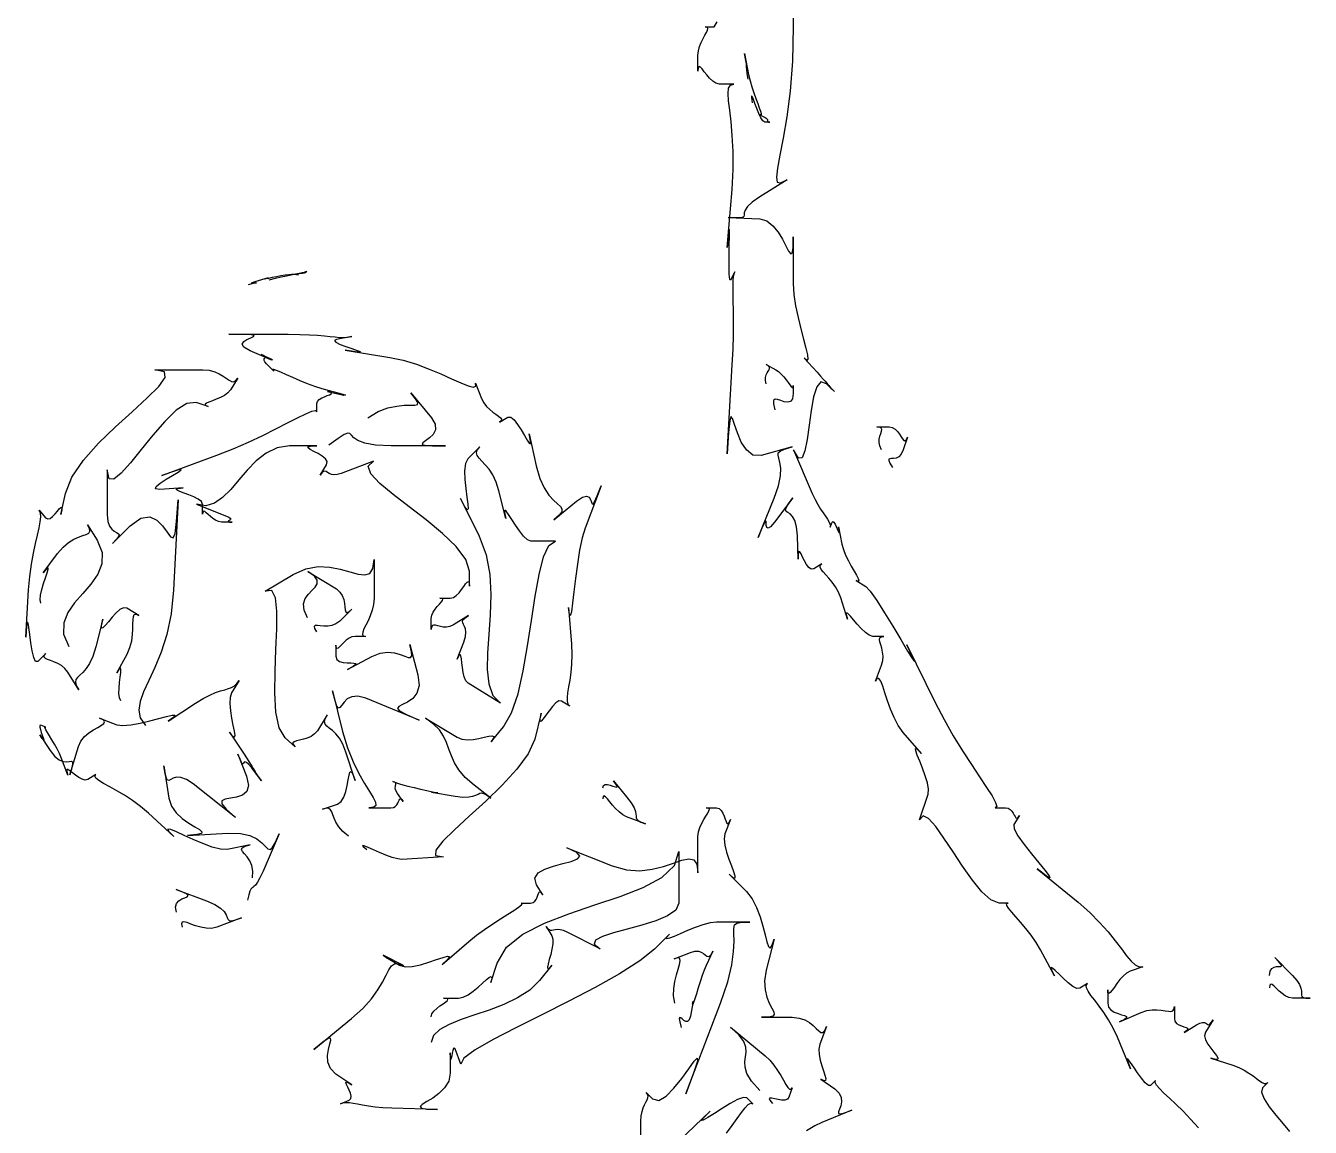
# Model space of a CAD drawing. Extents: x 20 to 243, y 20 to 241.
# Drawn here: x 20 to 87.4, y 72.2 to 130.1 of the extents above; entities that cross this region are included whole.
import ezdxf

# ---------------------------------------------------------------- set-up
doc = ezdxf.new("R2010")
doc.units = 0

msp = doc.modelspace()

# ---------------------------------------------------------------- linework, layer by layer
for points in [[(60.282, 136.816), (60.282, 130.006), (60.234, 128.207), (60.111, 126.636), (59.943, 125.29), (59.757, 124.167), (59.585, 123.265), (59.456, 122.581), (59.399, 122.112), (59.444, 121.856), (59.62, 121.81), (59.958, 121.972), (58.532, 121.089), (58.125, 120.806), (57.879, 120.573), (57.752, 120.385), (57.705, 120.238), (57.699, 120.129), (57.692, 120.053), (57.645, 120.007), (57.519, 119.986), (57.272, 119.985), (56.865, 120.002), (58.532, 119.923), (58.896, 119.815), (59.212, 119.566), (59.482, 119.229), (59.709, 118.859), (59.894, 118.51), (60.04, 118.236), (60.149, 118.093), (60.225, 118.133), (60.268, 118.412), (60.282, 118.983), (60.282, 116.53), (60.316, 115.958), (60.407, 115.352), (60.533, 114.74), (60.678, 114.151), (60.821, 113.61), (60.944, 113.146), (61.026, 112.787), (61.05, 112.56), (60.996, 112.492), (60.845, 112.612), (61.532, 111.87), (61.714, 111.672), (61.851, 111.518), (61.954, 111.4), (62.031, 111.309), (62.091, 111.236), (62.143, 111.174), (62.195, 111.113), (62.257, 111.045), (62.337, 110.962), (62.445, 110.854), (62.032, 111.263), (61.735, 111.377), (61.511, 111.114), (61.344, 110.576), (61.216, 109.868), (61.109, 109.091), (61.008, 108.349), (60.893, 107.746), (60.749, 107.383), (60.557, 107.363), (60.3, 107.791), (61.282, 105.506), (61.426, 105.196), (61.571, 104.925), (61.713, 104.69), (61.846, 104.485), (61.967, 104.309), (62.071, 104.158), (62.153, 104.028), (62.209, 103.916), (62.234, 103.818), (62.223, 103.731), (62.322, 104.006), (62.361, 104.041), (62.412, 103.999), (62.472, 103.903), (62.534, 103.777), (62.593, 103.646), (62.643, 103.534), (62.68, 103.465), (62.697, 103.464), (62.69, 103.555), (62.652, 103.762), (62.834, 102.852), (62.913, 102.568), (63.031, 102.273), (63.173, 101.977), (63.324, 101.694), (63.469, 101.435), (63.593, 101.212), (63.682, 101.039), (63.72, 100.928), (63.692, 100.89), (63.583, 100.938), (64.096, 100.621), (64.321, 100.376), (64.659, 99.89), (65.067, 99.247), (65.501, 98.533), (65.919, 97.834), (66.277, 97.235), (66.532, 96.823), (66.64, 96.683), (66.558, 96.901), (66.244, 97.561), (67.729, 94.525), (68.192, 93.633), (68.678, 92.786), (69.165, 91.995), (69.633, 91.271), (70.061, 90.627), (70.428, 90.075), (70.713, 89.625), (70.896, 89.289), (70.956, 89.079), (70.873, 89.006), (71.415, 89.006), (71.559, 88.982), (71.671, 88.918), (71.757, 88.829), (71.823, 88.727), (71.876, 88.626), (71.921, 88.54), (71.965, 88.481), (72.015, 88.465), (72.076, 88.503), (72.155, 88.609), (71.855, 88.125), (71.875, 87.894), (72.074, 87.528), (72.394, 87.077), (72.777, 86.592), (73.162, 86.123), (73.492, 85.722), (73.707, 85.439), (73.748, 85.324), (73.557, 85.429), (73.075, 85.805), (75.233, 84.046), (75.839, 83.514), (76.359, 82.99), (76.802, 82.488), (77.179, 82.02), (77.5, 81.6), (77.775, 81.241), (78.015, 80.954), (78.23, 80.754), (78.431, 80.652), (78.627, 80.662), (77.968, 80.428), (77.777, 80.325), (77.594, 80.17), (77.424, 79.983), (77.269, 79.783), (77.131, 79.591), (77.012, 79.426), (76.915, 79.309), (76.843, 79.26), (76.798, 79.298), (76.782, 79.444), (76.782, 78.756), (76.83, 78.545), (76.955, 78.389), (77.129, 78.278), (77.326, 78.199), (77.515, 78.142), (77.671, 78.094), (77.765, 78.044), (77.77, 77.982), (77.657, 77.894), (77.399, 77.77), (78.532, 78.256), (78.833, 78.356), (79.112, 78.4), (79.367, 78.402), (79.596, 78.379), (79.796, 78.347), (79.965, 78.319), (80.1, 78.313), (80.2, 78.343), (80.261, 78.425), (80.282, 78.575), (80.282, 77.947), (80.314, 77.795), (80.397, 77.684), (80.514, 77.605), (80.648, 77.549), (80.78, 77.507), (80.893, 77.471), (80.969, 77.431), (80.991, 77.381), (80.941, 77.309), (80.802, 77.209), (81.437, 77.602), (81.618, 77.695), (81.754, 77.732), (81.856, 77.727), (81.93, 77.697), (81.987, 77.657), (82.035, 77.624), (82.084, 77.614), (82.142, 77.642), (82.218, 77.725), (82.321, 77.878), (81.922, 77.233), (81.871, 77.039), (81.918, 76.824), (82.035, 76.601), (82.188, 76.383), (82.349, 76.181), (82.486, 76.008), (82.569, 75.877), (82.568, 75.799), (82.45, 75.787), (82.187, 75.854), (83.343, 75.487), (83.666, 75.365), (83.949, 75.225), (84.195, 75.076), (84.408, 74.928), (84.591, 74.791), (84.749, 74.673), (84.884, 74.584), (85.002, 74.533), (85.104, 74.531), (85.195, 74.586), (84.905, 74.296), (84.856, 74.066), (84.994, 73.726), (85.265, 73.313), (85.613, 72.864), (85.984, 72.417), (86.321, 72.009)], [(81.544, 72.209), (81.135, 72.665), (80.737, 73.075), (80.361, 73.439), (80.022, 73.757), (79.731, 74.03), (79.5, 74.259), (79.343, 74.445), (79.271, 74.587), (79.297, 74.687), (79.032, 74.423), (78.92, 74.428), (78.756, 74.572), (78.56, 74.81), (78.352, 75.096), (78.153, 75.385), (77.983, 75.633), (77.861, 75.793), (77.807, 75.822), (77.843, 75.672), (77.988, 75.301), (77.301, 76.961), (77.078, 77.437), (76.833, 77.868), (76.58, 78.255), (76.331, 78.598), (76.101, 78.898), (75.904, 79.156), (75.754, 79.373), (75.663, 79.548), (75.648, 79.682), (75.72, 79.777), (75.317, 79.527), (75.162, 79.522), (74.954, 79.63), (74.715, 79.816), (74.466, 80.041), (74.23, 80.271), (74.027, 80.467), (73.88, 80.593), (73.81, 80.613), (73.84, 80.488), (73.99, 80.184), (73.264, 81.54), (73.027, 81.939), (72.763, 82.317), (72.487, 82.671), (72.215, 82.994), (71.963, 83.282), (71.747, 83.529), (71.582, 83.73), (71.486, 83.88), (71.473, 83.974), (71.559, 84.006), (71.088, 84.006), (70.657, 84.165), (70.182, 84.59), (69.68, 85.205), (69.168, 85.932), (68.666, 86.696), (68.19, 87.419), (67.757, 88.025), (67.387, 88.436), (67.097, 88.577), (66.903, 88.371), (67.366, 89.724), (67.386, 89.976), (67.325, 90.308), (67.21, 90.687), (67.065, 91.08), (66.916, 91.453), (66.788, 91.772), (66.708, 92.004), (66.701, 92.117), (66.791, 92.076), (67.006, 91.848), (66.057, 92.956), (65.794, 93.324), (65.571, 93.742), (65.383, 94.185), (65.224, 94.625), (65.089, 95.034), (64.974, 95.384), (64.871, 95.649), (64.778, 95.8), (64.687, 95.811), (64.593, 95.654), (64.914, 96.489), (64.979, 96.734), (64.994, 96.967), (64.972, 97.184), (64.928, 97.383), (64.877, 97.56), (64.833, 97.712), (64.812, 97.836), (64.827, 97.928), (64.895, 97.986), (65.028, 98.006), (64.456, 98.006), (64.271, 98.061), (64.065, 98.207), (63.851, 98.411), (63.641, 98.644), (63.446, 98.875), (63.28, 99.072), (63.153, 99.205), (63.077, 99.244), (63.065, 99.156), (63.129, 98.913), (62.777, 100.021), (62.653, 100.333), (62.498, 100.607), (62.327, 100.847), (62.152, 101.055), (61.988, 101.234), (61.847, 101.389), (61.743, 101.521), (61.689, 101.634), (61.699, 101.732), (61.785, 101.817), (61.355, 101.551), (61.226, 101.533), (61.101, 101.619), (60.982, 101.775), (60.872, 101.969), (60.773, 102.166), (60.688, 102.335), (60.619, 102.442), (60.57, 102.455), (60.543, 102.341), (60.541, 102.065), (60.505, 103.286), (60.458, 103.764), (60.365, 104.092), (60.245, 104.304), (60.117, 104.432), (60, 104.509), (59.914, 104.567), (59.877, 104.641), (59.911, 104.761), (60.032, 104.961), (60.262, 105.275), (59.295, 104.006), (59.085, 103.765), (58.957, 103.686), (58.89, 103.723), (58.865, 103.826), (58.86, 103.95), (58.856, 104.044), (58.831, 104.063), (58.766, 103.959), (58.64, 103.683), (58.432, 103.188), (59.284, 105.256), (59.512, 105.915), (59.614, 106.435), (59.625, 106.836), (59.583, 107.136), (59.523, 107.356), (59.482, 107.516), (59.494, 107.636), (59.598, 107.736), (59.828, 107.834), (60.22, 107.952), (58.599, 107.505), (58.164, 107.526), (57.819, 107.791), (57.552, 108.209), (57.351, 108.687), (57.202, 109.131), (57.094, 109.448), (57.013, 109.545), (56.949, 109.33), (56.887, 108.71), (56.816, 107.59), (57.082, 112.255), (57.12, 113.082), (57.139, 113.831), (57.142, 114.504), (57.137, 115.1), (57.128, 115.622), (57.12, 116.07), (57.119, 116.445), (57.13, 116.75), (57.158, 116.984), (57.209, 117.149), (56.996, 116.713), (56.947, 116.737), (56.921, 117.015), (56.912, 117.464), (56.914, 118.001), (56.922, 118.543), (56.928, 119.006), (56.927, 119.308), (56.913, 119.366), (56.878, 119.095), (56.817, 118.414), (57.07, 121.463), (57.127, 122.519), (57.125, 123.463), (57.083, 124.296), (57.017, 125.016), (56.947, 125.625), (56.891, 126.123), (56.865, 126.51), (56.889, 126.786), (56.981, 126.951), (57.158, 127.006), (56.406, 127.006), (56.224, 127.047), (56.052, 127.155), (55.891, 127.308), (55.743, 127.481), (55.612, 127.653), (55.5, 127.8), (55.408, 127.899), (55.34, 127.928), (55.297, 127.863), (55.282, 127.681), (55.282, 128.506), (55.305, 128.749), (55.367, 128.979), (55.453, 129.194), (55.551, 129.39), (55.648, 129.565), (55.732, 129.716), (55.788, 129.838), (55.804, 129.929), (55.767, 129.986), (55.664, 130.006), (56.132, 130.006), (56.287, 130.278)], [(57.918, 127.256), (57.87, 127.565), (57.842, 127.766), (57.828, 127.885), (57.825, 127.949), (57.826, 127.983), (57.827, 128.012), (57.823, 128.063), (57.808, 128.162), (57.777, 128.334), (57.726, 128.606), (57.936, 127.506), (58.011, 127.176), (58.105, 126.851), (58.209, 126.539), (58.314, 126.248), (58.414, 125.986), (58.5, 125.761), (58.563, 125.581), (58.595, 125.455), (58.589, 125.39), (58.535, 125.394), (58.8, 125.256), (58.864, 125.216), (58.902, 125.177), (58.921, 125.141), (58.926, 125.109), (58.925, 125.079), (58.924, 125.054), (58.93, 125.034), (58.95, 125.019), (58.99, 125.009), (59.057, 125.006), (58.782, 125.006), (58.691, 125.068), (58.588, 125.23), (58.48, 125.459), (58.372, 125.719), (58.272, 125.976), (58.186, 126.197), (58.121, 126.346), (58.084, 126.388), (58.081, 126.291), (58.118, 126.019)], [(32.782, 116.731), (33.103, 116.807), (33.404, 116.875), (33.682, 116.935), (33.935, 116.986), (34.159, 117.032), (34.351, 117.07), (34.508, 117.103), (34.628, 117.131), (34.708, 117.155), (34.745, 117.174), (34.699, 117.115), (34.667, 117.097), (34.606, 117.08), (34.526, 117.065), (34.438, 117.051), (34.352, 117.038), (34.279, 117.027), (34.228, 117.018), (34.21, 117.012), (34.236, 117.007), (34.315, 117.006), (33.949, 117.006), (33.807, 116.996), (33.614, 116.968), (33.392, 116.929), (33.16, 116.884), (32.939, 116.84), (32.75, 116.803), (32.613, 116.777), (32.548, 116.77), (32.577, 116.787), (32.72, 116.833), (32.032, 116.622), (31.885, 116.574), (31.837, 116.55), (31.861, 116.545), (31.929, 116.552), (32.012, 116.563), (32.082, 116.573), (32.113, 116.574), (32.075, 116.56), (31.941, 116.524), (31.682, 116.46)], [(36.937, 87.516), (36.64, 87.768), (36.427, 88.014), (36.282, 88.245), (36.186, 88.457), (36.119, 88.642), (36.064, 88.794), (36.001, 88.906), (35.912, 88.973), (35.78, 88.986), (35.584, 88.94), (36.362, 89.199), (36.56, 89.336), (36.704, 89.569), (36.806, 89.861), (36.877, 90.175), (36.929, 90.473), (36.972, 90.719), (37.017, 90.875), (37.076, 90.904), (37.161, 90.768), (37.282, 90.431), (36.805, 91.932), (36.642, 92.35), (36.461, 92.664), (36.275, 92.896), (36.095, 93.064), (35.934, 93.19), (35.803, 93.294), (35.714, 93.394), (35.68, 93.512), (35.711, 93.666), (35.821, 93.878), (35.312, 93.054), (35.164, 92.88), (34.981, 92.753), (34.779, 92.664), (34.572, 92.601), (34.377, 92.554), (34.211, 92.514), (34.088, 92.47), (34.024, 92.412), (34.037, 92.33), (34.141, 92.212), (33.625, 92.672), (33.303, 93.207), (33.131, 94.025), (33.071, 95.039), (33.085, 96.163), (33.134, 97.31), (33.179, 98.395), (33.184, 99.33), (33.109, 100.03), (32.917, 100.408), (32.568, 100.378), (34.032, 101.256), (34.704, 101.555), (35.348, 101.667), (35.954, 101.643), (36.511, 101.536), (37.01, 101.397), (37.441, 101.279), (37.794, 101.232), (38.059, 101.309), (38.225, 101.561), (38.282, 102.041), (38.282, 100.006), (38.255, 99.683), (38.182, 99.376), (38.081, 99.089), (37.965, 98.827), (37.851, 98.594), (37.753, 98.393), (37.687, 98.23), (37.668, 98.108), (37.711, 98.032), (37.832, 98.006), (37.282, 98.006), (37.12, 97.978), (36.967, 97.903), (36.824, 97.798), (36.692, 97.678), (36.576, 97.56), (36.476, 97.458), (36.394, 97.39), (36.333, 97.37), (36.295, 97.415), (36.282, 97.54), (36.282, 96.971), (36.334, 96.798), (36.468, 96.692), (36.655, 96.636), (36.865, 96.614), (37.066, 96.608), (37.229, 96.604), (37.322, 96.583), (37.316, 96.529), (37.18, 96.426), (36.885, 96.258), (38.172, 96.947), (38.608, 97.119), (39.003, 97.172), (39.351, 97.141), (39.65, 97.061), (39.894, 96.969), (40.079, 96.9), (40.203, 96.89), (40.261, 96.976), (40.248, 97.191), (40.162, 97.574), (40.578, 95.982), (40.641, 95.424), (40.532, 95.02), (40.312, 94.738), (40.039, 94.548), (39.773, 94.42), (39.575, 94.321), (39.504, 94.222), (39.619, 94.091), (39.981, 93.898), (40.649, 93.611), (37.846, 94.756), (37.43, 94.865), (37.113, 94.837), (36.878, 94.718), (36.707, 94.553), (36.585, 94.388), (36.493, 94.268), (36.416, 94.238), (36.336, 94.343), (36.236, 94.629), (36.101, 95.141), (36.632, 93.006), (36.886, 92.157), (37.177, 91.425), (37.482, 90.804), (37.777, 90.288), (38.039, 89.869), (38.242, 89.54), (38.364, 89.297), (38.38, 89.131), (38.267, 89.036), (38.001, 89.006), (39.171, 89.006), (39.3, 89.027), (39.397, 89.081), (39.469, 89.157), (39.522, 89.244), (39.563, 89.329), (39.599, 89.403), (39.635, 89.453), (39.679, 89.467), (39.736, 89.434), (39.814, 89.344), (39.513, 89.756), (39.443, 89.87), (39.407, 89.968), (39.395, 90.05), (39.4, 90.119), (39.411, 90.178), (39.421, 90.229), (39.42, 90.273), (39.399, 90.314), (39.35, 90.353), (39.263, 90.394), (39.625, 90.256), (39.793, 90.205), (40.056, 90.139), (40.379, 90.064), (40.725, 89.987), (41.059, 89.914), (41.345, 89.851), (41.548, 89.805), (41.631, 89.783), (41.558, 89.79), (41.295, 89.833), (42.532, 89.622), (42.947, 89.571), (43.254, 89.572), (43.473, 89.608), (43.628, 89.663), (43.739, 89.722), (43.829, 89.769), (43.92, 89.788), (44.033, 89.763), (44.191, 89.679), (44.416, 89.519), (43.532, 90.195), (43.071, 90.6), (42.739, 90.991), (42.505, 91.369), (42.338, 91.735), (42.206, 92.09), (42.079, 92.434), (41.924, 92.767), (41.71, 93.09), (41.406, 93.403), (40.98, 93.706), (42.636, 92.709), (42.892, 92.609), (43.183, 92.58), (43.488, 92.599), (43.789, 92.649), (44.065, 92.709), (44.299, 92.759), (44.471, 92.78), (44.561, 92.751), (44.55, 92.653), (44.42, 92.467), (45.076, 93.258), (45.498, 93.989), (45.838, 94.996), (46.113, 96.195), (46.342, 97.504), (46.545, 98.839), (46.739, 100.118), (46.944, 101.257), (47.177, 102.173), (47.458, 102.784), (47.804, 103.006), (46.518, 103.006), (46.335, 103.079), (46.131, 103.269), (45.917, 103.538), (45.707, 103.844), (45.512, 104.147), (45.345, 104.406), (45.218, 104.581), (45.143, 104.631), (45.133, 104.516), (45.2, 104.196), (44.835, 105.651), (44.687, 106.109), (44.508, 106.48), (44.314, 106.776), (44.12, 107.013), (43.941, 107.203), (43.793, 107.361), (43.692, 107.501), (43.654, 107.636), (43.692, 107.781), (43.825, 107.949), (43.211, 107.335), (43.078, 107.074), (43.029, 106.692), (43.042, 106.239), (43.091, 105.764), (43.154, 105.318), (43.204, 104.949), (43.22, 104.709), (43.175, 104.646), (43.047, 104.81), (42.812, 105.251), (43.804, 103.263), (44.166, 102.291), (44.352, 101.259), (44.407, 100.198), (44.376, 99.137), (44.306, 98.108), (44.239, 97.14), (44.223, 96.264), (44.302, 95.51), (44.52, 94.909), (44.924, 94.491), (43.219, 95.545), (43.099, 95.675), (43.014, 95.873), (42.955, 96.114), (42.917, 96.372), (42.889, 96.62), (42.865, 96.832), (42.837, 96.983), (42.798, 97.046), (42.738, 96.995), (42.651, 96.805), (42.996, 97.702), (43.083, 97.993), (43.106, 98.219), (43.084, 98.393), (43.035, 98.524), (42.979, 98.626), (42.933, 98.71), (42.917, 98.787), (42.949, 98.869), (43.049, 98.967), (43.234, 99.094), (42.452, 98.611), (42.263, 98.523), (42.083, 98.489), (41.916, 98.493), (41.762, 98.52), (41.626, 98.557), (41.509, 98.588), (41.413, 98.6), (41.342, 98.576), (41.297, 98.502), (41.282, 98.365), (41.282, 98.947), (41.31, 99.118), (41.382, 99.281), (41.483, 99.433), (41.599, 99.571), (41.713, 99.695), (41.811, 99.801), (41.877, 99.887), (41.896, 99.952), (41.853, 99.992), (41.732, 100.006), (42.282, 100.006), (42.444, 100.045), (42.597, 100.148), (42.741, 100.293), (42.872, 100.458), (42.988, 100.622), (43.088, 100.761), (43.17, 100.856), (43.231, 100.883), (43.269, 100.821), (43.282, 100.648), (43.282, 101.433), (43.095, 102.05), (42.595, 102.717), (41.873, 103.414), (41.02, 104.117), (40.127, 104.804), (39.285, 105.452), (38.585, 106.039), (38.118, 106.542), (37.974, 106.939), (38.246, 107.206), (36.548, 106.555), (36.343, 106.497), (36.177, 106.487), (36.043, 106.512), (35.934, 106.558), (35.844, 106.61), (35.767, 106.654), (35.695, 106.676), (35.624, 106.663), (35.545, 106.6), (35.453, 106.474), (35.789, 107.018), (35.819, 107.18), (35.729, 107.333), (35.558, 107.475), (35.343, 107.604), (35.122, 107.719), (34.934, 107.817), (34.817, 107.897), (34.809, 107.956), (34.948, 107.993), (35.273, 108.006), (33.841, 108.006), (33.196, 107.902), (32.621, 107.622), (32.102, 107.215), (31.628, 106.73), (31.184, 106.217), (30.758, 105.724), (30.336, 105.302), (29.905, 104.998), (29.452, 104.862), (28.964, 104.943), (30.664, 104.256), (30.736, 104.216), (30.759, 104.177), (30.746, 104.141), (30.711, 104.109), (30.669, 104.079), (30.633, 104.054), (30.617, 104.034), (30.636, 104.019), (30.703, 104.009), (30.832, 104.006), (30.282, 104.006), (30.12, 104.031), (29.967, 104.098), (29.824, 104.192), (29.692, 104.3), (29.576, 104.406), (29.476, 104.496), (29.394, 104.558), (29.333, 104.575), (29.295, 104.535), (29.282, 104.423), (29.282, 104.933), (29.22, 105.079), (29.058, 105.211), (28.829, 105.33), (28.569, 105.436), (28.312, 105.528), (28.091, 105.607), (27.943, 105.674), (27.9, 105.727), (27.997, 105.769), (28.27, 105.798), (27.032, 105.722), (26.812, 105.753), (26.846, 105.871), (27.056, 106.047), (27.369, 106.252), (27.707, 106.457), (27.996, 106.632), (28.16, 106.748), (28.123, 106.777), (27.81, 106.688), (27.145, 106.452), (30.032, 107.514), (30.881, 107.847), (31.687, 108.199), (32.439, 108.555), (33.127, 108.899), (33.74, 109.213), (34.266, 109.483), (34.694, 109.692), (35.013, 109.824), (35.213, 109.864), (35.282, 109.794), (35.282, 110.224), (35.316, 110.342), (35.407, 110.44), (35.533, 110.521), (35.678, 110.589), (35.821, 110.645), (35.944, 110.693), (36.026, 110.737), (36.05, 110.779), (35.996, 110.821), (35.845, 110.869), (36.532, 110.701), (36.673, 110.668), (36.704, 110.666), (36.657, 110.685), (36.564, 110.716), (36.455, 110.75), (36.362, 110.78), (36.317, 110.796), (36.35, 110.789), (36.494, 110.751), (36.78, 110.672), (35.556, 111.01), (35.177, 111.129), (34.785, 111.273), (34.396, 111.431), (34.025, 111.592), (33.686, 111.742), (33.395, 111.871), (33.168, 111.967), (33.019, 112.018), (32.965, 112.011), (33.019, 111.936), (32.639, 112.316), (32.553, 112.415), (32.513, 112.49), (32.507, 112.546), (32.523, 112.587), (32.547, 112.618), (32.568, 112.645), (32.572, 112.673), (32.547, 112.707), (32.481, 112.752), (32.361, 112.813), (32.865, 112.576), (32.959, 112.53), (32.955, 112.526), (32.883, 112.552), (32.772, 112.595), (32.65, 112.643), (32.546, 112.685), (32.489, 112.706), (32.506, 112.697), (32.628, 112.643), (32.882, 112.533), (31.782, 113.006), (31.456, 113.193), (31.367, 113.352), (31.443, 113.487), (31.614, 113.598), (31.809, 113.687), (31.957, 113.756), (31.987, 113.806), (31.83, 113.84), (31.413, 113.859), (30.667, 113.865), (33.782, 113.865), (34.388, 113.858), (34.897, 113.839), (35.322, 113.812), (35.677, 113.781), (35.976, 113.75), (36.233, 113.724), (36.462, 113.706), (36.678, 113.701), (36.894, 113.713), (37.123, 113.745), (36.318, 113.598), (36.199, 113.536), (36.281, 113.446), (36.503, 113.338), (36.802, 113.224), (37.118, 113.115), (37.388, 113.022), (37.55, 112.955), (37.542, 112.926), (37.302, 112.945), (36.768, 113.024), (39.107, 112.65), (39.81, 112.5), (40.503, 112.289), (41.17, 112.041), (41.793, 111.782), (42.354, 111.533), (42.835, 111.321), (43.219, 111.167), (43.489, 111.098), (43.626, 111.136), (43.614, 111.306), (43.925, 110.494), (44.039, 110.269), (44.185, 110.079), (44.349, 109.918), (44.517, 109.783), (44.676, 109.668), (44.813, 109.57), (44.913, 109.482), (44.963, 109.402), (44.949, 109.324), (44.858, 109.244), (45.305, 109.521), (45.455, 109.518), (45.629, 109.375), (45.814, 109.136), (45.998, 108.849), (46.17, 108.558), (46.317, 108.309), (46.428, 108.147), (46.49, 108.12), (46.492, 108.271), (46.421, 108.648), (46.791, 106.967), (46.983, 106.301), (47.214, 105.797), (47.459, 105.427), (47.698, 105.16), (47.906, 104.968), (48.063, 104.822), (48.144, 104.694), (48.128, 104.553), (47.992, 104.371), (47.714, 104.12), (48.904, 105.107), (49.216, 105.317), (49.429, 105.369), (49.565, 105.311), (49.646, 105.192), (49.694, 105.06), (49.731, 104.964), (49.778, 104.953), (49.857, 105.076), (49.99, 105.38), (50.198, 105.915), (49.353, 103.693), (49.2, 103.175), (49.068, 102.523), (48.953, 101.795), (48.855, 101.051), (48.77, 100.348), (48.698, 99.745), (48.635, 99.302), (48.58, 99.077), (48.53, 99.128), (48.484, 99.515), (48.635, 97.6), (48.657, 97.051), (48.643, 96.551), (48.603, 96.101), (48.548, 95.701), (48.49, 95.35), (48.441, 95.049), (48.411, 94.797), (48.413, 94.595), (48.458, 94.441), (48.556, 94.337), (48.125, 94.603), (47.981, 94.613), (47.815, 94.508), (47.64, 94.325), (47.465, 94.101), (47.302, 93.872), (47.162, 93.677), (47.057, 93.552), (46.997, 93.534), (46.994, 93.661), (47.06, 93.968), (46.716, 92.6), (46.378, 91.844), (45.779, 91.03), (45.005, 90.19), (44.142, 89.359), (43.277, 88.569), (42.496, 87.855), (41.884, 87.251), (41.527, 86.788), (41.513, 86.503), (41.926, 86.427), (39.74, 86.293), (39.523, 86.318), (39.236, 86.401), (38.908, 86.522), (38.568, 86.663), (38.245, 86.803), (37.968, 86.922), (37.767, 87.002), (37.67, 87.023), (37.706, 86.965), (37.906, 86.808)], [(25.001, 94.621), (24.922, 94.775), (24.893, 95.005), (24.898, 95.282), (24.925, 95.576), (24.96, 95.858), (24.99, 96.1), (25.001, 96.273), (24.98, 96.347), (24.913, 96.293), (24.788, 96.083), (25.32, 97.077), (25.472, 97.428), (25.564, 97.773), (25.611, 98.102), (25.628, 98.404), (25.63, 98.671), (25.632, 98.89), (25.649, 99.053), (25.696, 99.149), (25.789, 99.167), (25.943, 99.098), (25.314, 99.486), (25.139, 99.511), (24.941, 99.413), (24.735, 99.232), (24.531, 99.006), (24.341, 98.774), (24.179, 98.576), (24.056, 98.451), (23.984, 98.438), (23.976, 98.575), (24.043, 98.902), (23.679, 97.452), (23.523, 96.956), (23.349, 96.583), (23.168, 96.31), (22.993, 96.113), (22.837, 95.967), (22.713, 95.85), (22.633, 95.738), (22.61, 95.606), (22.657, 95.432), (22.786, 95.191), (22.204, 96.132), (22.052, 96.324), (21.872, 96.471), (21.679, 96.583), (21.485, 96.668), (21.303, 96.735), (21.147, 96.792), (21.031, 96.849), (20.967, 96.915), (20.969, 96.998), (21.05, 97.107), (20.633, 96.69), (20.518, 96.692), (20.422, 96.901), (20.341, 97.25), (20.274, 97.673), (20.217, 98.101), (20.169, 98.467), (20.125, 98.704), (20.084, 98.744), (20.044, 98.519), (20, 97.963), (20.153, 100.445), (20.214, 101.154), (20.301, 101.795), (20.404, 102.368), (20.512, 102.875), (20.614, 103.318), (20.703, 103.699), (20.766, 104.019), (20.795, 104.28), (20.779, 104.483), (20.708, 104.63), (21.047, 104.231), (21.158, 104.169), (21.283, 104.202), (21.413, 104.301), (21.542, 104.437), (21.662, 104.582), (21.765, 104.705), (21.843, 104.778), (21.888, 104.772), (21.893, 104.658), (21.851, 104.406), (22.081, 105.506), (22.422, 106.366), (23.035, 107.253), (23.829, 108.141), (24.712, 108.999), (25.594, 109.802), (26.382, 110.522), (26.987, 111.129), (27.316, 111.598), (27.278, 111.899), (26.783, 112.006), (29.299, 112.006), (29.636, 111.977), (29.92, 111.901), (30.159, 111.795), (30.359, 111.674), (30.527, 111.556), (30.671, 111.455), (30.795, 111.39), (30.908, 111.375), (31.016, 111.427), (31.126, 111.563), (30.749, 110.953), (30.613, 110.794), (30.43, 110.66), (30.22, 110.548), (30.002, 110.454), (29.795, 110.375), (29.617, 110.307), (29.488, 110.246), (29.427, 110.19), (29.452, 110.133), (29.582, 110.073), (28.951, 110.283), (28.462, 110.24), (27.9, 109.878), (27.294, 109.292), (26.672, 108.574), (26.065, 107.818), (25.502, 107.117), (25.013, 106.566), (24.626, 106.258), (24.373, 106.285), (24.282, 106.742), (24.282, 104.398), (24.315, 104.042), (24.399, 103.794), (24.516, 103.63), (24.645, 103.528), (24.765, 103.463), (24.858, 103.411), (24.903, 103.35), (24.879, 103.256), (24.768, 103.105), (24.549, 102.873), (25.482, 103.806), (26.044, 104.214), (26.507, 104.279), (26.884, 104.109), (27.184, 103.807), (27.419, 103.48), (27.599, 103.234), (27.736, 103.174), (27.84, 103.405), (27.922, 104.035), (27.993, 105.168), (27.763, 100.436), (27.634, 99.185), (27.403, 98.104), (27.105, 97.173), (26.78, 96.375), (26.462, 95.69), (26.19, 95.101), (26, 94.588), (25.929, 94.135), (26.014, 93.721), (26.293, 93.328)], [(58.861, 111.256), (58.818, 111.444), (58.82, 111.6), (58.853, 111.729), (58.905, 111.835), (58.961, 111.923), (59.009, 111.999), (59.035, 112.068), (59.027, 112.135), (58.971, 112.204), (58.854, 112.281), (59.361, 112.006), (59.51, 111.905), (59.651, 111.774), (59.783, 111.626), (59.904, 111.474), (60.012, 111.329), (60.104, 111.206), (60.179, 111.116), (60.235, 111.071), (60.27, 111.084), (60.282, 111.169), (60.282, 110.756), (60.243, 110.476), (60.138, 110.335), (59.988, 110.297), (59.811, 110.325), (59.629, 110.385), (59.46, 110.439), (59.326, 110.453), (59.244, 110.39), (59.236, 110.215), (59.321, 109.892)], [(37.952, 109.488), (38.499, 109.807), (39.009, 110.001), (39.47, 110.1), (39.868, 110.137), (40.19, 110.142), (40.423, 110.147), (40.555, 110.184), (40.573, 110.283), (40.462, 110.477), (40.211, 110.797), (41.297, 109.488), (41.495, 109.14), (41.501, 108.85), (41.378, 108.613), (41.186, 108.422), (40.987, 108.275), (40.841, 108.165), (40.811, 108.088), (40.957, 108.039), (41.341, 108.014), (42.023, 108.006), (39.182, 108.006), (38.358, 108.046), (37.794, 108.149), (37.432, 108.287), (37.218, 108.436), (37.096, 108.567), (37.01, 108.656), (36.903, 108.675), (36.72, 108.599), (36.406, 108.4), (35.903, 108.053)], [(64.906, 107.805), (64.817, 108.001), (64.784, 108.186), (64.794, 108.359), (64.828, 108.516), (64.872, 108.656), (64.91, 108.775), (64.925, 108.873), (64.9, 108.945), (64.822, 108.99), (64.672, 109.006), (65.306, 109.006), (65.48, 108.973), (65.627, 108.886), (65.75, 108.765), (65.853, 108.626), (65.941, 108.488), (66.016, 108.371), (66.082, 108.291), (66.144, 108.268), (66.205, 108.32), (66.269, 108.466), (66.048, 107.805), (65.941, 107.577), (65.815, 107.439), (65.68, 107.368), (65.549, 107.342), (65.433, 107.338), (65.343, 107.334), (65.292, 107.308), (65.291, 107.237), (65.351, 107.099), (65.484, 106.871)], [(20.797, 99.756), (20.756, 99.928), (20.78, 100.177), (20.849, 100.473), (20.942, 100.786), (21.041, 101.086), (21.126, 101.343), (21.176, 101.527), (21.173, 101.608), (21.096, 101.557), (20.925, 101.342), (21.672, 102.363), (21.959, 102.697), (22.246, 102.937), (22.523, 103.105), (22.778, 103.218), (23.001, 103.297), (23.181, 103.362), (23.306, 103.432), (23.367, 103.526), (23.352, 103.664), (23.25, 103.866), (23.746, 103.065), (24.013, 102.407), (24.001, 101.812), (23.78, 101.267), (23.421, 100.753), (22.993, 100.257), (22.565, 99.762), (22.209, 99.252), (21.994, 98.713), (21.991, 98.127), (22.268, 97.481)], [(34.795, 98.985), (34.612, 99.39), (34.586, 99.721), (34.674, 99.993), (34.833, 100.218), (35.017, 100.413), (35.185, 100.59), (35.292, 100.765), (35.295, 100.951), (35.15, 101.162), (34.814, 101.414), (36.303, 100.493), (36.49, 100.334), (36.614, 100.145), (36.689, 99.942), (36.73, 99.74), (36.752, 99.555), (36.771, 99.403), (36.802, 99.3), (36.859, 99.261), (36.958, 99.302), (37.114, 99.438), (36.482, 98.806), (36.282, 98.657), (36.067, 98.576), (35.851, 98.546), (35.645, 98.548), (35.459, 98.565), (35.307, 98.578), (35.198, 98.57), (35.147, 98.523), (35.162, 98.417), (35.258, 98.237)], [(31.898, 85.329), (31.928, 85.684), (31.874, 85.98), (31.763, 86.225), (31.625, 86.425), (31.487, 86.587), (31.377, 86.718), (31.322, 86.823), (31.353, 86.91), (31.495, 86.985), (31.777, 87.056), (30.571, 86.823), (30.228, 86.831), (29.791, 86.942), (29.3, 87.122), (28.797, 87.338), (28.321, 87.555), (27.913, 87.741), (27.614, 87.863), (27.463, 87.885), (27.503, 87.776), (27.773, 87.5), (26.445, 88.731), (26.033, 89.08), (25.607, 89.389), (25.183, 89.661), (24.778, 89.9), (24.408, 90.106), (24.091, 90.284), (23.843, 90.435), (23.681, 90.562), (23.623, 90.668), (23.684, 90.755), (23.261, 90.493), (23.12, 90.459), (22.958, 90.5), (22.787, 90.592), (22.616, 90.712), (22.457, 90.837), (22.321, 90.944), (22.218, 91.009), (22.159, 91.01), (22.156, 90.924), (22.219, 90.727), (21.887, 91.594), (21.776, 91.853), (21.648, 92.107), (21.512, 92.35), (21.377, 92.576), (21.251, 92.779), (21.143, 92.954), (21.061, 93.093), (21.015, 93.192), (21.013, 93.245), (21.064, 93.245), (20.797, 93.338), (20.746, 93.324), (20.741, 93.241), (20.77, 93.113), (20.819, 92.962), (20.873, 92.81), (20.92, 92.68), (20.944, 92.594), (20.933, 92.576), (20.873, 92.647), (20.749, 92.831), (21.282, 92.006), (21.528, 91.694), (21.756, 91.517), (21.962, 91.439), (22.139, 91.425), (22.284, 91.441), (22.39, 91.451), (22.452, 91.42), (22.464, 91.313), (22.422, 91.096), (22.32, 90.733), (22.767, 92.225), (22.898, 92.509), (23.089, 92.744), (23.316, 92.938), (23.555, 93.096), (23.781, 93.227), (23.971, 93.338), (24.099, 93.434), (24.143, 93.525), (24.078, 93.615), (23.88, 93.714), (24.79, 93.365), (25.105, 93.318), (25.526, 93.353), (26.007, 93.444), (26.507, 93.566), (26.983, 93.695), (27.39, 93.805), (27.686, 93.871), (27.827, 93.869), (27.771, 93.772), (27.474, 93.557), (28.913, 94.5), (29.316, 94.745), (29.665, 94.923), (29.967, 95.05), (30.226, 95.139), (30.448, 95.205), (30.639, 95.262), (30.805, 95.325), (30.95, 95.407), (31.081, 95.523), (31.203, 95.687), (30.805, 95.043), (30.725, 94.799), (30.712, 94.474), (30.745, 94.103), (30.806, 93.717), (30.876, 93.351), (30.936, 93.037), (30.967, 92.809), (30.948, 92.699), (30.862, 92.742), (30.689, 92.97), (31.432, 91.865), (31.625, 91.575), (31.766, 91.356), (31.866, 91.194), (31.937, 91.074), (31.989, 90.981), (32.034, 90.902), (32.083, 90.82), (32.148, 90.721), (32.239, 90.591), (32.368, 90.415), (31.862, 91.096), (31.698, 91.295), (31.583, 91.392), (31.507, 91.415), (31.458, 91.393), (31.426, 91.351), (31.399, 91.319), (31.368, 91.322), (31.321, 91.39), (31.247, 91.55), (31.136, 91.829), (31.581, 90.67), (31.689, 90.178), (31.599, 89.857), (31.372, 89.665), (31.069, 89.561), (30.749, 89.505), (30.473, 89.456), (30.302, 89.372), (30.296, 89.213), (30.514, 88.937), (31.018, 88.504), (28.795, 90.256), (28.432, 90.494), (28.142, 90.599), (27.916, 90.607), (27.744, 90.559), (27.614, 90.491), (27.517, 90.442), (27.443, 90.45), (27.381, 90.554), (27.322, 90.792), (27.254, 91.202), (27.505, 89.506), (27.644, 89.089), (27.896, 88.737), (28.216, 88.444), (28.557, 88.205), (28.874, 88.012), (29.121, 87.861), (29.252, 87.745), (29.222, 87.658), (28.986, 87.595), (28.496, 87.549), (30.601, 87.679), (31.265, 87.663), (31.766, 87.546), (32.134, 87.368), (32.395, 87.167), (32.578, 86.981), (32.711, 86.849), (32.822, 86.81), (32.939, 86.902), (33.09, 87.163), (33.304, 87.632), (32.457, 85.679), (32.292, 85.325), (32.162, 85.092), (32.06, 84.95), (31.98, 84.871), (31.917, 84.828), (31.865, 84.791), (31.818, 84.733), (31.77, 84.625), (31.716, 84.439), (31.649, 84.147)], [(50.282, 90.056), (50.316, 90.184), (50.407, 90.235), (50.533, 90.231), (50.678, 90.193), (50.821, 90.142), (50.944, 90.098), (51.026, 90.083), (51.05, 90.118), (50.996, 90.224), (50.845, 90.422), (51.532, 89.586), (51.776, 89.261), (51.924, 89.007), (52, 88.813), (52.028, 88.668), (52.032, 88.559), (52.036, 88.475), (52.064, 88.405), (52.14, 88.337), (52.288, 88.259), (52.532, 88.161), (51.532, 88.536), (51.33, 88.641), (51.138, 88.789), (50.959, 88.963), (50.795, 89.146), (50.649, 89.321), (50.524, 89.471), (50.422, 89.578), (50.346, 89.627), (50.298, 89.599), (50.282, 89.478)], [(52.282, 71.265), (52.282, 72.556), (52.299, 72.827), (52.344, 73.057), (52.407, 73.249), (52.478, 73.411), (52.549, 73.549), (52.61, 73.667), (52.651, 73.771), (52.662, 73.868), (52.636, 73.962), (52.561, 74.061), (52.901, 73.72), (53.219, 73.636), (53.606, 73.858), (54.022, 74.28), (54.431, 74.796), (54.796, 75.303), (55.079, 75.694), (55.243, 75.863), (55.25, 75.707), (55.062, 75.119), (54.643, 73.993), (56.467, 78.756), (56.84, 79.859), (57.055, 80.752), (57.153, 81.459), (57.176, 82), (57.163, 82.399), (57.157, 82.676), (57.197, 82.853), (57.325, 82.953), (57.581, 82.996), (58.007, 83.006), (56.26, 83.006), (55.924, 82.967), (55.54, 82.864), (55.132, 82.719), (54.726, 82.554), (54.349, 82.391), (54.026, 82.252), (53.782, 82.157), (53.643, 82.13), (53.635, 82.192), (53.783, 82.365), (52.999, 81.58), (52.236, 80.962), (51.169, 80.286), (49.892, 79.574), (48.498, 78.851), (47.078, 78.138), (45.726, 77.458), (44.533, 76.835), (43.594, 76.292), (43, 75.852), (42.843, 75.537), (42.532, 76.352), (42.492, 76.404), (42.453, 76.365), (42.417, 76.263), (42.385, 76.125), (42.355, 75.98), (42.33, 75.856), (42.31, 75.782), (42.295, 75.785), (42.285, 75.894), (42.282, 76.136), (42.282, 75.073), (42.199, 74.655), (41.983, 74.301), (41.686, 74.007), (41.358, 73.767), (41.051, 73.576), (40.815, 73.428), (40.702, 73.317), (40.763, 73.239), (41.049, 73.188), (41.61, 73.159), (39.222, 73.227), (38.75, 73.25), (38.338, 73.289), (37.982, 73.336), (37.674, 73.388), (37.41, 73.438), (37.183, 73.48), (36.987, 73.51), (36.816, 73.522), (36.665, 73.51), (36.527, 73.47), (36.972, 73.66), (37.062, 73.744), (37.078, 73.871), (37.042, 74.024), (36.974, 74.187), (36.897, 74.344), (36.831, 74.478), (36.798, 74.574), (36.819, 74.614), (36.915, 74.583), (37.107, 74.465), (36.282, 75.025), (35.991, 75.317), (35.858, 75.649), (35.839, 75.994), (35.888, 76.322), (35.962, 76.604), (36.014, 76.812), (36, 76.916), (35.876, 76.888), (35.597, 76.698), (35.117, 76.318), (37.099, 77.934), (37.689, 78.469), (38.14, 78.974), (38.477, 79.439), (38.726, 79.855), (38.913, 80.211), (39.064, 80.496), (39.205, 80.7), (39.361, 80.814), (39.56, 80.825), (39.826, 80.726), (38.797, 81.256), (38.755, 81.275), (38.775, 81.258), (38.838, 81.216), (38.926, 81.159), (39.019, 81.1), (39.098, 81.049), (39.145, 81.019), (39.14, 81.019), (39.065, 81.062), (38.901, 81.159), (39.62, 80.735), (39.91, 80.656), (40.288, 80.677), (40.713, 80.768), (41.149, 80.897), (41.558, 81.035), (41.901, 81.15), (42.14, 81.212), (42.239, 81.19), (42.158, 81.054), (41.86, 80.773), (43.257, 81.985), (43.659, 82.311), (44.082, 82.622), (44.508, 82.912), (44.919, 83.176), (45.294, 83.412), (45.616, 83.615), (45.866, 83.78), (46.025, 83.903), (46.075, 83.979), (45.996, 84.006), (46.494, 84.006), (46.624, 84.032), (46.721, 84.101), (46.791, 84.197), (46.842, 84.307), (46.881, 84.416), (46.914, 84.509), (46.949, 84.572), (46.993, 84.59), (47.053, 84.548), (47.136, 84.433), (46.813, 84.956), (46.72, 85.311), (46.888, 85.583), (47.24, 85.789), (47.699, 85.947), (48.189, 86.076), (48.633, 86.194), (48.953, 86.317), (49.073, 86.465), (48.916, 86.656), (48.405, 86.906), (50.782, 85.951), (51.53, 85.742), (52.233, 85.702), (52.883, 85.781), (53.472, 85.931), (53.992, 86.103), (54.436, 86.248), (54.794, 86.319), (55.06, 86.265), (55.225, 86.039), (55.282, 85.591), (55.282, 87.506), (55.309, 87.749), (55.379, 87.979), (55.477, 88.194), (55.589, 88.39), (55.7, 88.565), (55.795, 88.716), (55.859, 88.838), (55.877, 88.929), (55.835, 88.986), (55.718, 89.006), (56.251, 89.006), (56.393, 88.968), (56.504, 88.87), (56.589, 88.73), (56.655, 88.572), (56.708, 88.415), (56.753, 88.28), (56.798, 88.19), (56.846, 88.164), (56.906, 88.223), (56.983, 88.389), (56.693, 87.635), (56.654, 87.368), (56.693, 87.038), (56.786, 86.673), (56.908, 86.301), (57.037, 85.951), (57.147, 85.652), (57.213, 85.43), (57.213, 85.315), (57.121, 85.335), (56.913, 85.518), (57.826, 84.605), (58.122, 84.225), (58.358, 83.768), (58.545, 83.274), (58.691, 82.783), (58.807, 82.334), (58.903, 81.967), (58.988, 81.721), (59.071, 81.637), (59.163, 81.753), (59.274, 82.11), (58.864, 80.476), (58.778, 79.92), (58.8, 79.449), (58.894, 79.058), (59.025, 78.74), (59.157, 78.489), (59.256, 78.298), (59.287, 78.16), (59.214, 78.07), (59.003, 78.021), (58.617, 78.006), (60.232, 78.006), (60.589, 77.967), (60.884, 77.867), (61.127, 77.726), (61.325, 77.568), (61.487, 77.415), (61.62, 77.29), (61.733, 77.216), (61.834, 77.214), (61.931, 77.307), (62.032, 77.518), (61.677, 76.594), (61.626, 76.34), (61.638, 76.055), (61.695, 75.758), (61.777, 75.465), (61.865, 75.194), (61.941, 74.961), (61.984, 74.784), (61.976, 74.68), (61.898, 74.667), (61.731, 74.761), (62.459, 74.248), (62.694, 74.022), (62.8, 73.789), (62.813, 73.562), (62.77, 73.353), (62.706, 73.174), (62.658, 73.036), (62.663, 72.951), (62.756, 72.932), (62.973, 72.99), (63.351, 73.137), (61.782, 72.485), (61.412, 72.301), (60.982, 72.042)], [(41.282, 78.027), (41.321, 78.186), (41.425, 78.336), (41.57, 78.476), (41.736, 78.604), (41.9, 78.719), (42.04, 78.817), (42.135, 78.896), (42.162, 78.956), (42.1, 78.993), (41.927, 79.006), (42.715, 79.006), (42.962, 79.057), (43.225, 79.19), (43.49, 79.378), (43.745, 79.592), (43.979, 79.803), (44.18, 79.984), (44.336, 80.106), (44.434, 80.142), (44.463, 80.061), (44.411, 79.838), (44.734, 80.854), (45.234, 81.68), (46.095, 82.364), (47.219, 82.941), (48.509, 83.443), (49.868, 83.902), (51.197, 84.352), (52.401, 84.825), (53.381, 85.354), (54.041, 85.972), (54.282, 86.712), (54.282, 84.006), (54.12, 83.639), (53.686, 83.329), (53.063, 83.065), (52.329, 82.836), (51.567, 82.631), (50.856, 82.439), (50.277, 82.251), (49.911, 82.054), (49.839, 81.838), (50.14, 81.592), (48.423, 82.472), (48.218, 82.561), (48.048, 82.604), (47.909, 82.615), (47.793, 82.604), (47.697, 82.585), (47.614, 82.569), (47.539, 82.567), (47.467, 82.593), (47.392, 82.658), (47.308, 82.773), (47.607, 82.29), (47.662, 82.107), (47.66, 81.866), (47.618, 81.59), (47.552, 81.305), (47.48, 81.034), (47.418, 80.801), (47.384, 80.632), (47.395, 80.551), (47.467, 80.581), (47.617, 80.748), (46.966, 79.938), (46.449, 79.438), (45.809, 79.024), (45.088, 78.68), (44.328, 78.388), (43.571, 78.128), (42.858, 77.883), (42.231, 77.635), (41.732, 77.365), (41.401, 77.056), (41.282, 76.689)], [(27.916, 83.518), (27.861, 83.789), (27.913, 83.987), (28.037, 84.125), (28.196, 84.22), (28.356, 84.286), (28.48, 84.338), (28.532, 84.392), (28.478, 84.462), (28.28, 84.563), (27.905, 84.711), (29.494, 84.124), (29.932, 83.929), (30.226, 83.737), (30.41, 83.554), (30.514, 83.39), (30.573, 83.252), (30.619, 83.148), (30.685, 83.087), (30.802, 83.076), (31.005, 83.123), (31.325, 83.236), (30.025, 82.738), (29.75, 82.676), (29.466, 82.681), (29.184, 82.734), (28.917, 82.814), (28.674, 82.902), (28.466, 82.976), (28.306, 83.016), (28.203, 83.003), (28.17, 82.916), (28.216, 82.735)], [(54.061, 78.745), (53.999, 79.14), (54.008, 79.526), (54.065, 79.893), (54.15, 80.231), (54.24, 80.53), (54.315, 80.78), (54.353, 80.97), (54.333, 81.091), (54.234, 81.131), (54.034, 81.081), (54.893, 81.41), (55.122, 81.471), (55.307, 81.47), (55.453, 81.426), (55.57, 81.357), (55.664, 81.283), (55.743, 81.221), (55.815, 81.19), (55.887, 81.209), (55.966, 81.296), (56.06, 81.47), (55.712, 80.725), (55.612, 80.488), (55.506, 80.197), (55.398, 79.875), (55.293, 79.548), (55.196, 79.24), (55.113, 78.977), (55.05, 78.781), (55.01, 78.68), (55, 78.696), (55.024, 78.855), (54.88, 78.06), (54.819, 77.867), (54.737, 77.788), (54.643, 77.792), (54.545, 77.846), (54.453, 77.919), (54.376, 77.979), (54.322, 77.996), (54.301, 77.938), (54.322, 77.773), (54.394, 77.47)], [(85.282, 80.206), (85.315, 80.434), (85.399, 80.572), (85.516, 80.643), (85.645, 80.669), (85.765, 80.673), (85.858, 80.676), (85.903, 80.703), (85.879, 80.774), (85.768, 80.912), (85.549, 81.139), (86.482, 80.206), (86.71, 79.946), (86.848, 79.723), (86.919, 79.535), (86.945, 79.38), (86.949, 79.256), (86.952, 79.16), (86.979, 79.089), (87.05, 79.041), (87.188, 79.014), (87.415, 79.006), (86.482, 79.006), (86.288, 79.039), (86.104, 79.126), (85.932, 79.247), (85.775, 79.386), (85.635, 79.524), (85.514, 79.641), (85.417, 79.72), (85.343, 79.743), (85.298, 79.691), (85.282, 79.546)], [(58.52, 74.169), (58.093, 74.653), (57.852, 75.053), (57.749, 75.386), (57.738, 75.672), (57.772, 75.93), (57.804, 76.181), (57.789, 76.443), (57.68, 76.736), (57.429, 77.08), (56.991, 77.492), (58.815, 75.978), (59.055, 75.748), (59.269, 75.489), (59.459, 75.216), (59.626, 74.947), (59.771, 74.697), (59.895, 74.483), (60.001, 74.32), (60.088, 74.226), (60.16, 74.216), (60.216, 74.307), (60.053, 73.818), (59.971, 73.709), (59.836, 73.662), (59.668, 73.66), (59.486, 73.687), (59.31, 73.725), (59.159, 73.758), (59.053, 73.767), (59.012, 73.737), (59.054, 73.649), (59.2, 73.488)], [(56.778, 71.916), (57.079, 72.323), (57.341, 72.693), (57.565, 73.01), (57.756, 73.26), (57.916, 73.429), (58.047, 73.503), (58.154, 73.468), (57.837, 73.784), (57.662, 73.799), (57.36, 73.682), (56.975, 73.476), (56.556, 73.222), (56.149, 72.963), (55.8, 72.742), (55.557, 72.601), (55.465, 72.582), (55.572, 72.727), (55.924, 73.079), (54.29, 71.514)]]:
    msp.add_lwpolyline(points)

doc.saveas('drawing.dxf')
